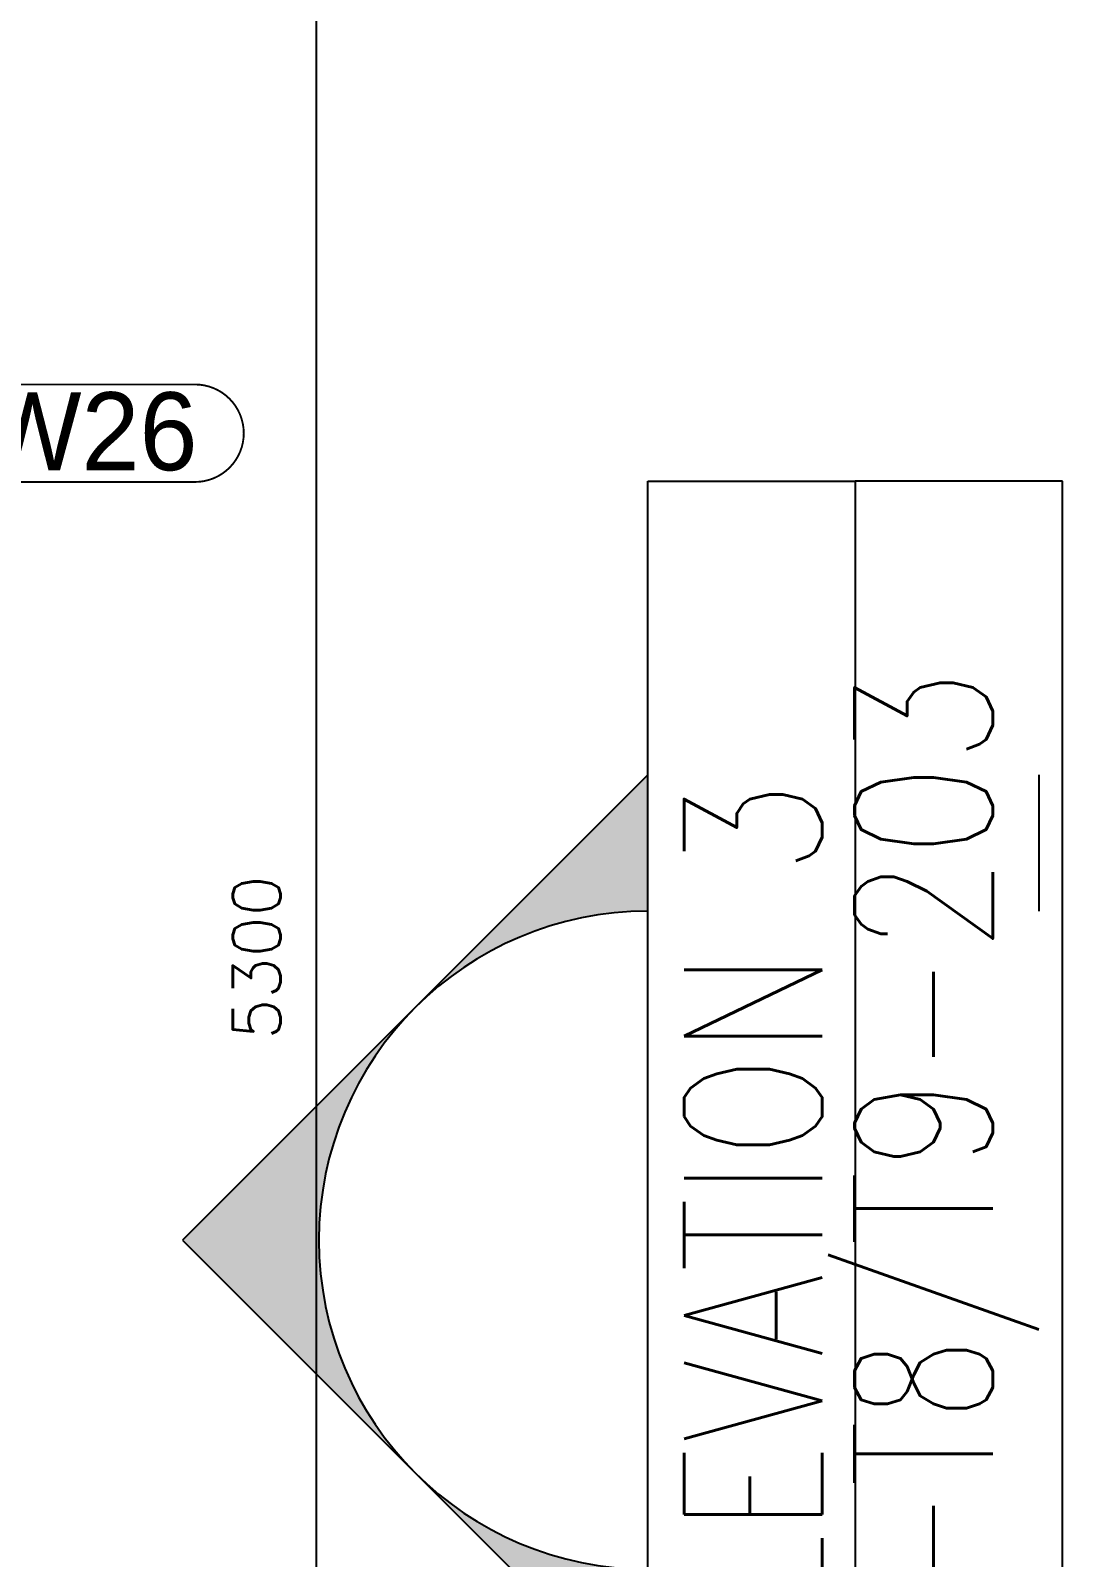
# Model space of a CAD drawing. Header units: millimetres. Extents: x 1135099 to 1230264, y -5736945 to -5695799.
# Drawn here: x 1228113 to 1230264, y -5713200 to -5710018 of the extents above; entities that cross this region are included whole.
import ezdxf

# ---------------------------------------------------------------- set-up
doc = ezdxf.new("R2010")
doc.units = ezdxf.units.MM
doc.header["$LTSCALE"] = 1000
doc.header["$MEASUREMENT"] = 0
for name, pattern in [('AUDIT_D_120904163729-0', [0]), ('T8(T9 IS SIMILAR) - TYPICAL FLOOR ELEVATION$1$AUDIT_D_120904163729-0', [0]), ('T8(T9 IS SIMILAR) - TYPICAL FLOOR ELEVATION$1$HIDDEN', [0.375, 0.25, -0.125])]:
    doc.linetypes.add(name, pattern=pattern)
doc.layers.get('0').update_dxf_attribs({"linetype": 'AUDIT_D_120904163729-0'})
for name, color, linetype in [('T8(T9 IS SIMILAR) - DIMENSION & TEXTING$0$T8_REFUGE COLUMNS$0$a-section line', 92, 'Continuous'), ('T8(T9 IS SIMILAR) - TYPICAL FLOOR ELEVATION$1$A-DIM', 1, 'T8(T9 IS SIMILAR) - TYPICAL FLOOR ELEVATION$1$AUDIT_D_120904163729-0'), ('T8_TYPICAL COLUMNS$0$A-RCC COLS', 3, 'Continuous')]:
    doc.layers.add(name, color=color, linetype=linetype)
doc.layers.add('T8(T9 IS SIMILAR)$0$D&W', color=8, linetype='Continuous', lineweight=25)
doc.layers.add('T8_REFUGE COLUMNS$0$A-COLUMN NO size reduce', color=81, linetype='Continuous', lineweight=25)
doc.styles.add('T8(T9 IS SIMILAR) - DIMENSION & TEXTING$0$T8_REFUGE COLUMNS$0$TEXT1', font='simplex.shx', dxfattribs={"width": 0.8})
doc.styles.add('T8(T9 IS SIMILAR) - TYPICAL FLOOR ELEVATION$1$Romans 1', font='romans.shx', dxfattribs={"height": 100})
doc.styles.add('T8_REFUGE COLUMNS$0$STANDARD', font='GOTHIC.TTF')
doc.dimstyles.new('T8(T9 IS SIMILAR) - TYPICAL FLOOR ELEVATION$1$ALPINE S', dxfattribs={"dimscale": 0, "dimtxt": 100, "dimasz": 75, "dimexe": 0, "dimexo": 0, "dimgap": 75, "dimtad": 1, "dimdec": 0, "dimzin": 0, "dimdsep": 46, "dimtxsty": 'T8(T9 IS SIMILAR) - TYPICAL FLOOR ELEVATION$1$Romans 1', "dimblk": 'T8(T9 IS SIMILAR) - TYPICAL FLOOR ELEVATION$1$_ArchTick', "dimcen": 0.09, "dimclrd": 256, "dimclre": 256, "dimclrt": 7, "dimadec": 0, "dimazin": 0, "dimtfac": 1, "dimtdec": 0, "dimtofl": 0, "dimtmove": 1, "dimatfit": 0, "dimldrblk": 'T8(T9 IS SIMILAR) - TYPICAL FLOOR ELEVATION$1$_Open90', "dimfxl": 1, "dimtolj": 1, "dimtzin": 0, "dimarcsym": 0})

# ---------------------------------------------------------------- blocks, each defined once
blk = doc.blocks.new('T8(T9 IS SIMILAR) - DIMENSION & TEXTING')
at = {"layer": 'T8(T9 IS SIMILAR) - DIMENSION & TEXTING$0$T8_REFUGE COLUMNS$0$a-section line', "extrusion": (1.108003958524235e-09, 6.496915289440713e-15, 1)}
h = blk.add_hatch(color=8, dxfattribs=at)
edge = h.paths.add_edge_path()
edge.add_line((1229399.609195229, -5711853.173443877), (1229399.609195223, -5711569.105782742))
edge.add_line((1229399.609195224, -5711569.105782742), (1228429.741534007, -5712538.973443981))
edge.add_line((1228429.741534006, -5712538.973443982), (1229399.609195238, -5713508.841105187))
edge.add_line((1229399.60919524, -5713508.841105186), (1229399.609195234, -5713224.773444051))
edge.add_ellipse((1229399.609195231, -5712538.973443964), major_axis=(-484.9338306081196, -484.9338306178915), ratio=0.9999999999999926, start_angle=-134.99999999999972, end_angle=45.00000000000023, ccw=False)
at = {"layer": 'T8(T9 IS SIMILAR) - DIMENSION & TEXTING$0$T8_REFUGE COLUMNS$0$a-section line', "linetype": 'Continuous'}
for p, q in [((1229399.609195178, -5710957.286793849, 0.4895635742985152), (1229831.609195243, -5710957.286793835, 0.4895630956539849)), ((1229399.609195359, -5714108.352758926, 0.4895635743115777), (1229399.609195178, -5710957.286793849, 0.4895635742985152)), ((1230263.60919531, -5710957.286793821, 0.4895626170095483), (1229831.609195243, -5710957.286793835, 0.4895630956539849)), ((1229831.609195243, -5710957.286793835, 0.4895630956539849), (1229831.609195431, -5714108.352758878, 0.4895630955933667)), ((1229831.609195243, -5710957.286793835, 0.4895630956539849), (1229831.609195431, -5714108.352758878, 0.4895630955933667)), ((1230263.609195495, -5714108.352758863, 0.4895626169488386), (1230263.60919531, -5710957.286793821, 0.4895626170095483)), ((1229399.609195174, -5711569.105782631, 0.4895635743097583), (1228429.741533963, -5712538.973443872, 0.4895646488787379)), ((1230214.962586144, -5711853.173443747, 0.4895626169825928), (1230214.962586137, -5711569.105782601, 0.4895626170058076)), ((1228429.741533963, -5712538.973443872, 0.4895646488787379), (1229399.6091952, -5713508.841105098, 0.4895635743162135))]:
    blk.add_line(p, q, dxfattribs=at)
at = {"layer": 'T8(T9 IS SIMILAR) - DIMENSION & TEXTING$0$T8_REFUGE COLUMNS$0$a-section line', "extrusion": (1.108003958448512e-09, 6.496977858826562e-15, 1)}
blk.add_ellipse((1229399.609195183, -5712538.973443846, 0.489563574315766), major_axis=(-484.933830608124, -484.9338306178947, 5.373117545037624e-07), ratio=0.9999999999999875, start_param=3.926990816987248, end_param=7.068583470577041, dxfattribs=at)
at = {"layer": 'T8(T9 IS SIMILAR) - DIMENSION & TEXTING$0$T8_REFUGE COLUMNS$0$a-section line', "linetype": 'Continuous', "extrusion": (1.108003958458097e-09, 6.496949109750782e-15, 0.9999999999999998)}
blk.add_ellipse((1229399.609195183, -5712538.973443846, 0.489563574315766), major_axis=(-484.9338306178886, 484.9338306081182, 5.373054533244497e-07), ratio=0.9999999999999856, start_param=5.497787143782131, end_param=8.639379797371923, dxfattribs=at)
at = {"layer": 'T8(T9 IS SIMILAR) - DIMENSION & TEXTING$0$T8_REFUGE COLUMNS$0$a-section line', "extrusion": (1.108003958470505e-09, -6.496870584158025e-15, 1), "char_height": 288.0000000000001, "width": 3463.413954958071, "attachment_point": 5, "style": 'T8(T9 IS SIMILAR) - DIMENSION & TEXTING$0$T8_REFUGE COLUMNS$0$TEXT1'}
for s, insert, text_direction in [('AD-{\\W0.7;T8/}T9-203', (1230022.203985491, -5712521.173179023, 0.4895628528285065), (-5.798377871127395e-11, 1, 6.496934830414365e-15)), ('ELEVATION 3', (1229618.914847482, -5712542.954253091, 0.4895633312930328), (-5.798355667475089e-11, 1, 6.496934830168347e-15))]:
    blk.add_mtext(s, dxfattribs=dict(at, insert=insert, text_direction=text_direction))
blk = doc.blocks.new('T8_REFUGE COLUMNS')
at = {"layer": 'T8_REFUGE COLUMNS$0$A-COLUMN NO size reduce', "linetype": 'ByBlock', "const_width": 3.9}
blk.add_lwpolyline([(1227854.182349034, -5710958.811504558, -1), (1227854.182349033, -5710755.63679348), (1228457.03415053, -5710755.636793478, -1), (1228457.03415053, -5710958.811504559)], format="xyb", close=True, dxfattribs=at)
at = {"layer": 'T8_REFUGE COLUMNS$0$A-COLUMN NO size reduce', "linetype": 'ByBlock', "insert": (1227870.432349034, -5710771.886793479), "char_height": 162.5, "attachment_point": 1, "style": 'T8_REFUGE COLUMNS$0$STANDARD'}
blk.add_mtext_dynamic_manual_height_columns('SW26', width=444.6849770843983, gutter_width=500, heights=[0], dxfattribs=at)
blk = doc.blocks.new('T8_TYPICAL COLUMNS')
at = {"layer": 'T8_TYPICAL COLUMNS$0$A-RCC COLS', "linetype": 'ByBlock'}
blk.add_blockref('T8_REFUGE COLUMNS', (0, 0), dxfattribs=at)
blk = doc.blocks.new('T8(T9 IS SIMILAR) - TYPICAL FLOOR ELEVATION$1$_ArchTick')
at = {"color": 0, "linetype": 'ByBlock', "const_width": 0.15}
blk.add_lwpolyline([(-0.5, -0.5), (0.5, 0.5)], dxfattribs=at)
blk = doc.blocks.new('*D823')
at = {"layer": 'T8(T9 IS SIMILAR) - TYPICAL FLOOR ELEVATION$1$A-DIM', "linetype": 'T8(T9 IS SIMILAR) - TYPICAL FLOOR ELEVATION$1$HIDDEN', "lineweight": -2, "transparency": 16777216}
for p, q in [((1227712.069074492, -5709299.863253396), (1228710.501790087, -5709299.863253396)), ((1228462.069074492, -5714599.862766215), (1228710.501790087, -5714599.862766215))]:
    blk.add_line(p, q, dxfattribs=at)
at = {"layer": 'T8(T9 IS SIMILAR) - TYPICAL FLOOR ELEVATION$1$A-DIM', "lineweight": -2, "transparency": 16777216}
blk.add_line((1228710.501790087, -5714599.862766215), (1228710.501790087, -5709299.863253396), dxfattribs=at)
at = {"layer": 'T8(T9 IS SIMILAR) - TYPICAL FLOOR ELEVATION$1$A-DIM', "linetype": 'ByBlock', "lineweight": -2, "transparency": 16777216, "xscale": 75, "yscale": 75, "zscale": 75}
for p, rotation in [((1228710.501790087, -5709299.863253396), 90), ((1228710.501790087, -5714599.862766215), 270)]:
    blk.add_blockref('T8(T9 IS SIMILAR) - TYPICAL FLOOR ELEVATION$1$_ArchTick', p, dxfattribs=dict(at, rotation=rotation))
at = {"layer": 'T8(T9 IS SIMILAR) - TYPICAL FLOOR ELEVATION$1$A-DIM', "color": 7, "linetype": 'ByBlock', "transparency": 16777216, "insert": (1228585.501790088, -5711949.863009805), "char_height": 100, "attachment_point": 5, "rotation": 90, "style": 'T8(T9 IS SIMILAR) - TYPICAL FLOOR ELEVATION$1$Romans 1'}
blk.add_mtext('\\A1;5300', dxfattribs=at)
blk = doc.blocks.new('T8(T9 IS SIMILAR) - TYPICAL FLOOR ELEVATION$1$_Open90')
at = {"color": 0, "linetype": 'ByBlock', "lineweight": -2}
for p, q in [((-0.5, 0.5), (0, 0)), ((0, 0), (-1, 0)), ((0, 0), (-0.5, -0.5))]:
    blk.add_line(p, q, dxfattribs=at)
blk = doc.blocks.new('T8(T9 IS SIMILAR) - TYPICAL FLOOR ELEVATION')
at = {"layer": 'T8(T9 IS SIMILAR) - TYPICAL FLOOR ELEVATION$1$A-DIM', "linetype": 'ByBlock'}
dim = blk.add_linear_dim(base=(1228710.501790087, -5709299.863253396), p1=(1228462.069074492, -5714599.862766215, 0.2628686639595157), p2=(1227712.069074492, -5709299.863253396), angle=90, dimstyle='T8(T9 IS SIMILAR) - TYPICAL FLOOR ELEVATION$1$ALPINE S', override={"dimscale": 1, "dimfxl": 5, "dimarcsym": 1}, dxfattribs=at)
dim.commit()
dim.dimension.update_dxf_attribs({"geometry": '*D823', "text_midpoint": (1228585.501790088, -5711949.863009805)})
blk = doc.blocks.new('T8(T9 IS SIMILAR)')
at = {"layer": 'T8(T9 IS SIMILAR)$0$D&W', "linetype": 'ByBlock'}
blk.add_blockref('T8(T9 IS SIMILAR) - TYPICAL FLOOR ELEVATION', (1.862645149230957e-09, 0), dxfattribs=at)
blk.add_blockref('T8_TYPICAL COLUMNS', (1.862645149230957e-09, 0), dxfattribs=at)

msp = doc.modelspace()

# ---------------------------------------------------------------- block references
at = {"linetype": 'ByBlock'}
msp.add_blockref('T8(T9 IS SIMILAR)', (-1.37216046708636, 0.2067924262955785, -0.6392889634667603), dxfattribs=at)

# ---------------------------------------------------------------- next in the draw order: block references
msp.add_blockref('T8(T9 IS SIMILAR) - DIMENSION & TEXTING', (0, 0), dxfattribs=at)

doc.saveas('drawing.dxf')
